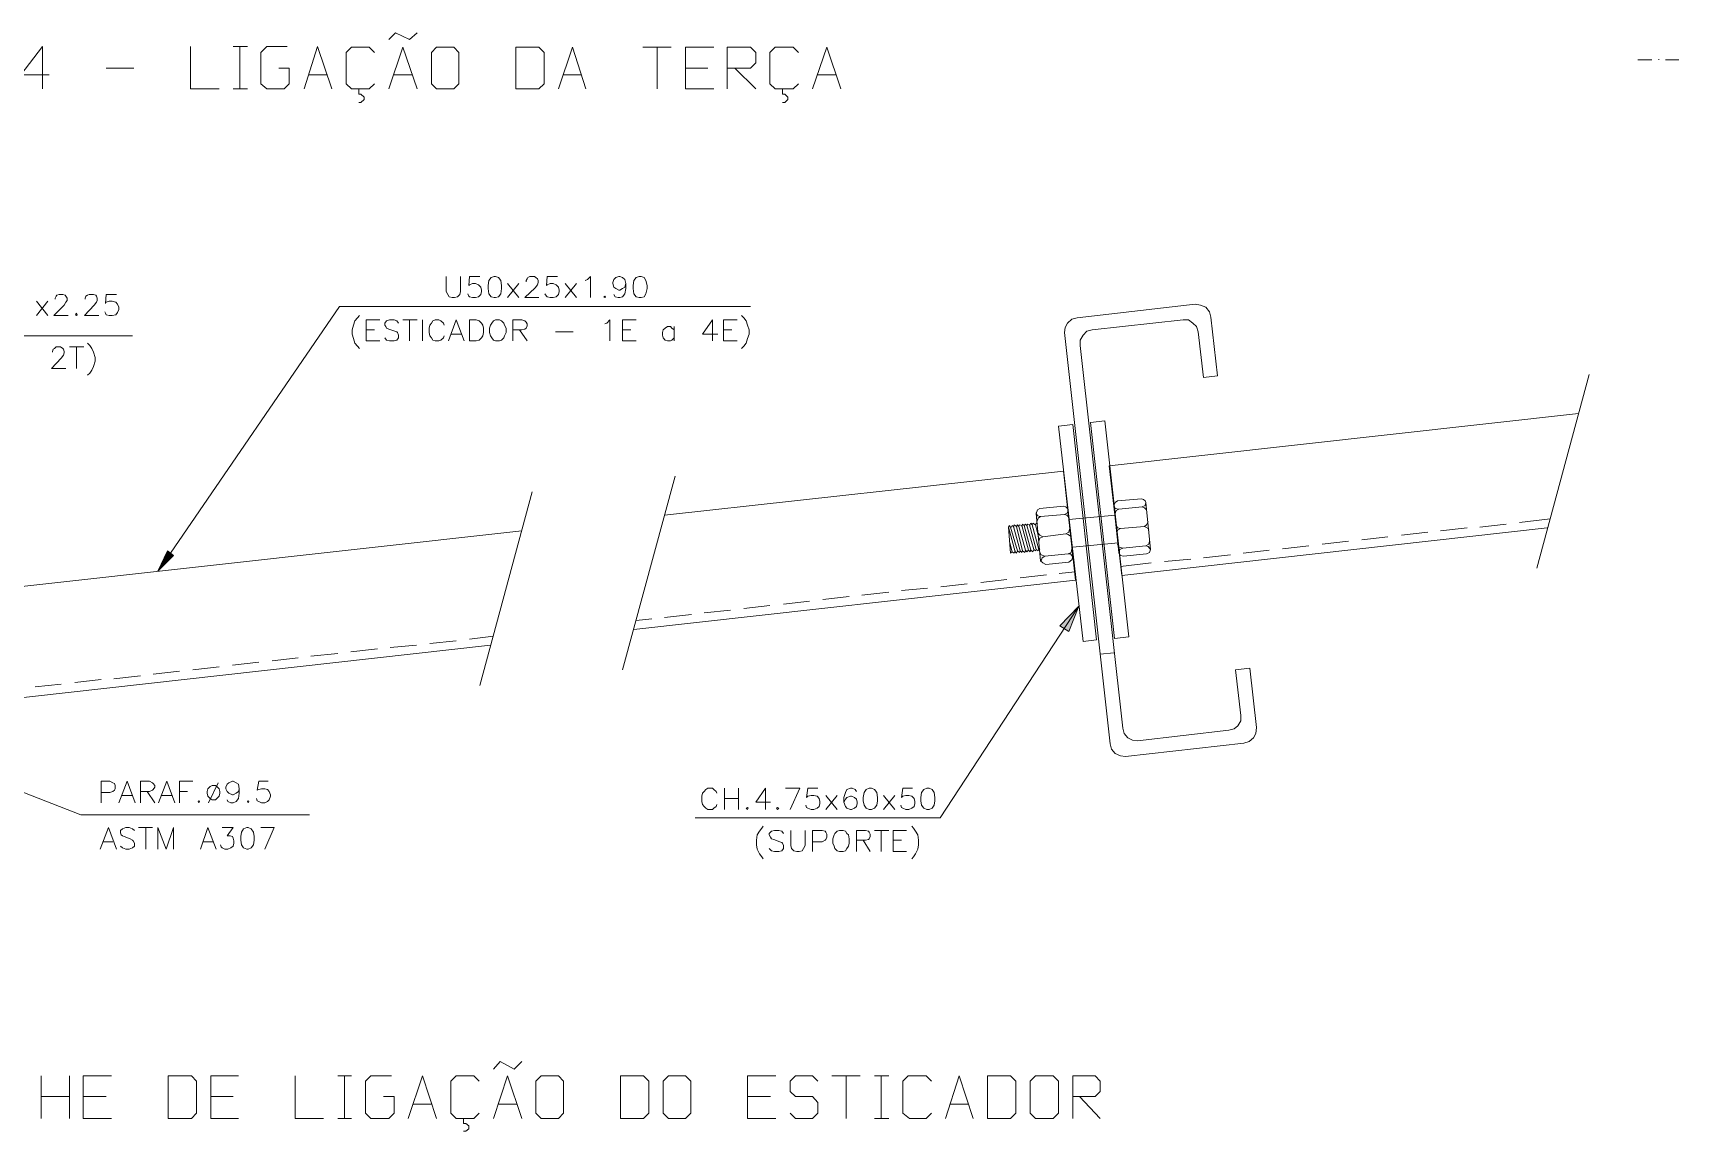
# Model space of a CAD drawing. Header units: millimetres. Extents: x 8 to 1677, y 56 to 1181.
# Drawn here: x 906.8 to 1093.2, y 179.2 to 303.6 of the extents above; entities that cross this region are included whole.
import ezdxf

# ---------------------------------------------------------------- set-up
doc = ezdxf.new("R2010")
doc.units = ezdxf.units.MM
doc.header["$MEASUREMENT"] = 0
doc.layers.get('0').update_dxf_attribs({"linetype": 'CONTINUOUS'})

msp = doc.modelspace()

# ---------------------------------------------------------------- hatches: boundary and pattern name
at = {"true_color": 0x000007}
for points in [[(922.74, 244.4), (920.97, 242.61), (922.06, 244.91)], [(1024.19, 235.77), (1023.18, 236.44), (1025.3, 238.64)]]:
    msp.add_hatch(color=7, dxfattribs=at).paths.add_polyline_path(points)

# ---------------------------------------------------------------- linework, layer by layer
at = {"color": 7, "linetype": 'Continuous', "lineweight": 20, "true_color": 0x000007}
for points in [[(907.92, 297.24), (907.92, 302.07), (905.47, 298.85), (908.68, 298.85)], [(927.92, 297.24), (924.69, 297.24), (924.69, 302.07)], [(929.52, 302.07), (931.12, 302.07), (931.12, 302.07)], [(930.28, 297.24), (930.28, 302.07), (930.28, 302.07)], [(934.68, 299.61), (935.87, 299.61), (935.87, 297.84), (935.28, 297.24), (933.32, 297.24), (932.65, 297.84), (932.65, 301.39), (933.32, 302.07), (935.61, 302.07)], [(937.56, 297.24), (939.08, 302.07), (940.7, 297.24)], [(945.51, 297.84), (944.93, 297.24), (942.9, 297.24), (942.3, 297.84), (942.3, 301.39), (942.9, 301.97), (944.93, 301.97), (945.51, 301.39)], [(947.13, 302.83), (947.89, 303.59), (949.5, 302.83), (950.34, 303.59)], [(947.13, 297.24), (948.74, 301.97), (950.34, 297.24)], [(966.35, 297.24), (967.96, 301.97), (969.48, 297.24)], [(975.93, 301.97), (979.14, 301.97), (979.14, 301.97)], [(977.53, 297.24), (977.53, 301.97), (977.53, 301.97)], [(980.74, 297.24), (980.74, 301.97), (983.97, 301.97)], [(985.49, 297.24), (985.49, 301.97), (988.12, 301.97), (988.71, 301.39), (988.71, 300.2), (988.12, 299.61), (985.49, 299.61)], [(993.54, 297.84), (992.95, 297.24), (990.91, 297.24), (990.32, 297.84), (990.32, 301.39), (990.91, 301.97), (992.95, 301.97), (993.54, 301.39)], [(995.15, 297.24), (996.75, 301.97), (998.36, 297.24)], [(1088.63, 300.53), (1090.25, 300.53), (1090.25, 300.53)], [(1091.01, 300.53), (1091.01, 300.62), (1091.01, 300.62)], [(1091.77, 300.53), (1093.29, 300.53), (1093.29, 300.53)], [(915.11, 299.61), (918.26, 299.61), (918.26, 299.61)], [(940.19, 298.85), (938.07, 298.85), (938.07, 298.85)], [(949.75, 298.85), (947.63, 298.85), (947.63, 298.85)], [(968.98, 298.85), (966.87, 298.85), (966.87, 298.85)], [(983.29, 299.61), (980.74, 299.61), (980.74, 299.61)], [(986.33, 299.61), (988.71, 297.24), (988.71, 297.24)], [(997.78, 298.85), (995.66, 298.85), (995.66, 298.85)], [(929.52, 297.24), (931.12, 297.24), (931.12, 297.24)], [(943.74, 297.24), (943.74, 296.65), (943.99, 296.65), (944.34, 296.3), (944.34, 296.05), (943.99, 295.72), (943.74, 295.72)], [(980.74, 297.24), (983.97, 297.24), (983.97, 297.24)], [(991.76, 297.24), (991.76, 296.65), (992, 296.65), (992.35, 296.3), (992.35, 296.05), (992, 295.72), (991.76, 295.72)], [(953.65, 275.99), (953.65, 274.29), (953.82, 273.96), (953.98, 273.69), (954.33, 273.61), (954.58, 273.61), (954.92, 273.69), (955.17, 273.96), (955.25, 274.29), (955.25, 275.99)], [(956.1, 274.04), (956.2, 273.77), (956.28, 273.69), (956.61, 273.61), (956.96, 273.61), (957.29, 273.69), (957.55, 273.96), (957.64, 274.29), (957.64, 274.45), (957.55, 274.8), (957.29, 275.05), (956.96, 275.21), (956.61, 275.21), (956.28, 275.05), (956.2, 274.96), (956.28, 275.99), (957.45, 275.99)], [(962.71, 275.39), (962.71, 275.56), (962.8, 275.73), (962.88, 275.89), (963.13, 275.99), (963.64, 275.99), (963.81, 275.89), (963.99, 275.73), (964.07, 275.56), (964.07, 275.31), (963.99, 275.05), (963.72, 274.72), (962.55, 273.61), (964.15, 273.61)], [(964.83, 274.04), (965, 273.77), (965.08, 273.69), (965.43, 273.61), (965.76, 273.61), (966.1, 273.69), (966.35, 273.96), (966.44, 274.29), (966.44, 274.45), (966.35, 274.8), (966.1, 275.05), (965.76, 275.21), (965.43, 275.21), (965.08, 275.05), (965, 274.96), (965.08, 275.99), (966.27, 275.99)], [(969.99, 273.61), (969.99, 275.99), (969.66, 275.64), (969.4, 275.56)], [(972.62, 273.96), (972.79, 273.69), (973.13, 273.61), (973.3, 273.61), (973.63, 273.69), (973.89, 274.04), (973.98, 274.63), (973.98, 275.21), (973.89, 275.64), (973.63, 275.89), (973.3, 275.99), (973.22, 275.99), (972.87, 275.89), (972.62, 275.64), (972.54, 275.31), (972.54, 275.21), (972.62, 274.8), (972.87, 274.63), (973.22, 274.45), (973.3, 274.45), (973.63, 274.63), (973.89, 274.8), (973.98, 275.21)], [(960.6, 273.61), (961.87, 275.21), (961.87, 275.21)], [(960.6, 275.21), (961.87, 273.61), (961.87, 273.61)], [(967.11, 273.61), (968.39, 275.21), (968.39, 275.21)], [(967.11, 275.21), (968.39, 273.61), (968.39, 273.61)], [(907.24, 271.57), (908.51, 273.19), (908.51, 273.19)], [(907.24, 273.19), (908.51, 271.57), (908.51, 271.57)], [(909.36, 273.44), (909.36, 273.53), (909.44, 273.77), (909.52, 273.87), (909.79, 273.96), (910.2, 273.96), (910.47, 273.87), (910.55, 273.77), (910.71, 273.53), (910.71, 273.28), (910.55, 273.1), (910.38, 272.76), (909.19, 271.57), (910.8, 271.57)], [(912.75, 273.44), (912.75, 273.53), (912.83, 273.77), (913, 273.87), (913.18, 273.96), (913.68, 273.96), (913.94, 273.87), (914.02, 273.77), (914.11, 273.53), (914.11, 273.28), (914.02, 273.1), (913.76, 272.76), (912.67, 271.57), (914.27, 271.57)], [(914.95, 272), (915.03, 271.84), (915.11, 271.66), (915.46, 271.57), (915.79, 271.57), (916.22, 271.66), (916.39, 271.92), (916.55, 272.25), (916.55, 272.52), (916.39, 272.85), (916.22, 273.1), (915.79, 273.19), (915.46, 273.19), (915.11, 273.1), (915.03, 272.93), (915.11, 273.96), (916.3, 273.96)], [(1025.12, 271.33), (1038.5, 272.85), (1038.5, 272.85)], [(1040.28, 271.41), (1040.12, 272), (1039.69, 272.52), (1039.09, 272.76), (1038.5, 272.85)], [(943.83, 267.85), (943.58, 268.1), (943.31, 268.45), (943.15, 268.96), (942.98, 269.46), (942.98, 269.97), (943.15, 270.48), (943.31, 270.98), (943.58, 271.33), (943.83, 271.57)], [(944.59, 268.7), (944.59, 271.08), (946.11, 271.08)], [(946.7, 269.04), (946.87, 268.78), (947.22, 268.7), (947.73, 268.7), (948.06, 268.78), (948.23, 269.04), (948.23, 269.37), (948.14, 269.64), (948.06, 269.72), (947.81, 269.8), (947.13, 270.05), (946.87, 270.13), (946.79, 270.32), (946.7, 270.48), (946.7, 270.73), (946.87, 270.98), (947.22, 271.08), (947.73, 271.08), (948.06, 270.98), (948.23, 270.73)], [(948.74, 271.08), (950.34, 271.08), (950.34, 271.08)], [(949.5, 268.7), (949.5, 271.08), (949.5, 271.08)], [(950.94, 268.7), (950.94, 271.08), (950.94, 271.08)], [(953.4, 269.29), (953.32, 269.04), (953.05, 268.78), (952.81, 268.7), (952.38, 268.7), (952.13, 268.78), (951.96, 269.04), (951.78, 269.29), (951.7, 269.64), (951.7, 270.13), (951.78, 270.48), (951.96, 270.73), (952.13, 270.98), (952.38, 271.08), (952.81, 271.08), (953.05, 270.98), (953.32, 270.73), (953.4, 270.48)], [(953.9, 268.7), (954.76, 271.08), (955.68, 268.7)], [(961.19, 268.7), (961.19, 271.08), (962.2, 271.08), (962.55, 270.98), (962.71, 270.81), (962.8, 270.65), (962.8, 270.4), (962.71, 270.13), (962.55, 270.05), (962.2, 269.97), (961.19, 269.97)], [(972.19, 268.7), (972.19, 271.08), (971.86, 270.73), (971.6, 270.65)], [(973.63, 268.7), (973.63, 271.08), (975.15, 271.08)], [(979.48, 269.97), (979.22, 270.13), (979.05, 270.32), (978.72, 270.32), (978.46, 270.13), (978.21, 269.97), (978.13, 269.64), (978.13, 269.37), (978.21, 269.04), (978.46, 268.78), (978.72, 268.7), (979.05, 268.7), (979.22, 268.78), (979.48, 269.04)], [(979.48, 268.7), (979.48, 270.32), (979.48, 270.32)], [(983.8, 268.7), (983.8, 271.08), (982.69, 269.46), (984.4, 269.46)], [(985.07, 268.7), (985.07, 271.08), (986.6, 271.08)], [(987.09, 267.85), (987.36, 268.1), (987.61, 268.45), (987.77, 268.96), (987.95, 269.46), (987.95, 269.97), (987.77, 270.48), (987.61, 270.98), (987.36, 271.33), (987.09, 271.57)], [(1025.12, 271.33), (1024.52, 271.16), (1024.02, 270.73), (1023.76, 270.22), (1023.68, 269.64)], [(1026.82, 269.97), (1037.14, 271.08), (1037.14, 271.08)], [(1038.84, 269.72), (1038.66, 270.32), (1038.25, 270.73), (1037.74, 271.08), (1037.14, 271.08)], [(1041.04, 264.73), (1040.28, 271.41), (1040.28, 271.41)], [(913, 264.81), (913.26, 265.06), (913.51, 265.4), (913.68, 265.82), (913.86, 266.41), (913.86, 266.84), (913.68, 267.42), (913.51, 267.85), (913.26, 268.2), (913, 268.45)], [(945.51, 269.97), (944.59, 269.97), (944.59, 269.97)], [(944.59, 268.7), (946.11, 268.7), (946.11, 268.7)], [(955.34, 269.46), (954.25, 269.46), (954.25, 269.46)], [(961.95, 269.97), (962.8, 268.7), (962.8, 268.7)], [(966.02, 269.72), (968.04, 269.72), (968.04, 269.72)], [(974.57, 269.97), (973.63, 269.97), (973.63, 269.97)], [(973.63, 268.7), (975.15, 268.7), (975.15, 268.7)], [(986, 269.97), (985.07, 269.97), (985.07, 269.97)], [(985.07, 268.7), (986.6, 268.7), (986.6, 268.7)], [(1028.85, 223.06), (1023.68, 269.64), (1023.68, 269.64)], [(1026.82, 269.97), (1026.22, 269.8), (1025.79, 269.37), (1025.46, 268.78), (1025.46, 268.2)], [(1039.44, 264.54), (1038.84, 269.72), (1038.84, 269.72)], [(909.03, 267.42), (909.03, 267.52), (909.11, 267.77), (909.28, 267.85), (909.44, 268.02), (909.95, 268.02), (910.2, 267.85), (910.3, 267.77), (910.38, 267.52), (910.38, 267.34), (910.3, 267.09), (910.04, 266.74), (908.94, 265.57), (910.55, 265.57)], [(910.98, 268.02), (912.58, 268.02), (912.58, 268.02)], [(911.74, 265.57), (911.74, 268.02), (911.74, 268.02)], [(1030.29, 224.83), (1025.46, 268.2), (1025.46, 268.2)], [(1039.44, 264.54), (1041.04, 264.73), (1041.04, 264.73)], [(1077.2, 242.96), (1083.12, 264.89), (1083.12, 264.89)], [(1024.62, 259.22), (1023, 259.05), (1023, 259.05)], [(1027.32, 234.82), (1024.62, 259.22), (1024.62, 259.22)], [(1026.64, 259.47), (1028.26, 259.63), (1028.26, 259.63)], [(1026.64, 259.47), (1029.35, 234.99), (1029.35, 234.99)], [(1028.26, 259.63), (1030.97, 235.17), (1030.97, 235.17)], [(1028.75, 254.55), (1081.94, 260.49), (1081.94, 260.49)], [(1025.79, 234.66), (1023, 259.05), (1023, 259.05)], [(1023.59, 253.96), (978.38, 248.96), (978.38, 248.96)], [(1024.95, 241.6), (1023.59, 253.96), (1023.59, 253.96)], [(1024.95, 241.6), (1023.59, 253.96), (1023.59, 253.96)], [(1030.19, 242.12), (1028.75, 254.55), (1028.75, 254.55)], [(1030.19, 242.12), (1028.75, 254.55), (1028.75, 254.55)], [(973.63, 231.43), (979.57, 253.38), (979.57, 253.38)], [(957.45, 229.66), (963.39, 251.59), (963.39, 251.59)], [(1020.88, 249.73), (1023.59, 249.99), (1023.59, 249.99)], [(1024.11, 249.56), (1024.02, 249.73), (1023.84, 249.91), (1023.59, 249.99)], [(1029.7, 250.59), (1029.43, 250.4), (1029.27, 250.07)], [(1029.27, 250.07), (1029.43, 249.73), (1029.86, 249.64)], [(1029.86, 244.73), (1029.27, 250.07), (1029.27, 250.07)], [(1032.41, 250.83), (1029.7, 250.59), (1029.7, 250.59)], [(1032.49, 249.91), (1029.86, 249.64), (1029.86, 249.64)], [(1032.91, 250.4), (1032.82, 250.59), (1032.66, 250.75), (1032.41, 250.83)], [(1032.49, 249.91), (1032.82, 250.07), (1032.91, 250.4)], [(1032.99, 249.48), (1032.91, 249.64), (1032.74, 249.81), (1032.49, 249.91)], [(1033.42, 245.08), (1032.91, 250.4), (1032.91, 250.4)], [(1018.95, 247.96), (1018.85, 247.69), (1018.85, 247.69)], [(1019.11, 247.79), (1018.95, 247.96), (1018.95, 247.96)], [(1019.28, 247.96), (1019.11, 247.79), (1019.11, 247.79)], [(1019.44, 247.79), (1019.28, 247.96), (1019.28, 247.96)], [(1019.53, 247.96), (1019.44, 247.79), (1019.44, 247.79)], [(1019.71, 247.87), (1019.53, 247.96), (1019.53, 247.96)], [(1019.87, 248.04), (1019.71, 247.79), (1019.71, 247.79)], [(1020.04, 247.87), (1019.87, 248.04), (1019.87, 248.04)], [(1020.12, 248.04), (1020.04, 247.87), (1020.04, 247.87)], [(1020.39, 247.87), (1020.12, 248.04), (1020.12, 248.04)], [(1020.47, 248.04), (1020.39, 247.87), (1020.39, 247.87)], [(1020.88, 249.73), (1020.63, 249.56), (1020.47, 249.15)], [(1020.47, 249.23), (1020.63, 248.88), (1020.96, 248.8)], [(1020.96, 243.8), (1020.47, 249.15), (1020.47, 249.15)], [(1020.63, 247.96), (1020.47, 248.04), (1020.47, 248.04)], [(1020.96, 248.8), (1020.72, 248.63), (1020.55, 248.2)], [(1020.96, 248.8), (1023.68, 249.05), (1023.68, 249.05)], [(1023.68, 249.05), (1024.02, 249.23), (1024.11, 249.56)], [(1024.19, 248.63), (1024.11, 248.8), (1023.94, 248.96), (1023.68, 249.05)], [(1024.62, 244.23), (1024.11, 249.56), (1024.11, 249.56)], [(1029.43, 248.96), (1024.19, 248.47), (1024.19, 248.47)], [(1024.19, 248.29), (1024.19, 248.37), (1024.19, 248.37)], [(1029.86, 249.64), (1029.53, 249.48), (1029.43, 249.15)], [(1029.43, 248.8), (1029.43, 248.88), (1029.43, 248.88)], [(1032.74, 247.69), (1032.99, 247.87), (1033.17, 248.2)], [(1070.76, 247.61), (1073.72, 247.96), (1073.72, 247.96)], [(1075.25, 248.12), (1078.72, 248.55), (1078.72, 248.55)], [(870.24, 236.94), (962.2, 247.19), (962.2, 247.19)], [(1017.41, 247.79), (1017.33, 247.61), (1017.33, 247.61)], [(1017.33, 247.61), (1017.59, 244.65), (1017.59, 244.65)], [(1018.09, 244.81), (1017.33, 247.61), (1017.33, 247.61)], [(1017.59, 247.61), (1017.41, 247.79), (1017.41, 247.79)], [(1018.35, 244.91), (1017.59, 247.61), (1017.59, 247.61)], [(1017.76, 247.79), (1017.67, 247.61), (1017.67, 247.61)], [(1017.92, 247.69), (1017.76, 247.79), (1017.76, 247.79)], [(1018, 247.87), (1017.92, 247.61), (1017.92, 247.61)], [(1018.68, 244.91), (1017.92, 247.69), (1017.92, 247.69)], [(1018.27, 247.69), (1018, 247.87), (1018, 247.87)], [(1018.35, 247.87), (1018.27, 247.69), (1018.27, 247.69)], [(1018.95, 244.91), (1018.27, 247.69), (1018.27, 247.69)], [(1018.52, 247.69), (1018.35, 247.87), (1018.35, 247.87)], [(1018.6, 247.87), (1018.52, 247.69), (1018.52, 247.69)], [(1019.28, 245), (1018.52, 247.69), (1018.52, 247.69)], [(1018.85, 247.79), (1018.6, 247.87), (1018.6, 247.87)], [(1019.61, 245), (1018.85, 247.79), (1018.85, 247.79)], [(1019.87, 245), (1019.11, 247.79), (1019.11, 247.79)], [(1020.2, 245.08), (1019.44, 247.79), (1019.44, 247.79)], [(1020.47, 245.08), (1019.71, 247.87), (1019.71, 247.87)], [(1020.8, 245.08), (1020.04, 247.87), (1020.04, 247.87)], [(1020.8, 246.35), (1020.39, 247.87), (1020.39, 247.87)], [(1020.72, 246.93), (1020.88, 246.68), (1021.23, 246.52)], [(1021.23, 246.52), (1020.88, 246.35), (1020.8, 246)], [(1021.23, 246.52), (1023.84, 246.85), (1023.84, 246.85)], [(1023.84, 246.85), (1024.19, 247.03), (1024.27, 247.36)], [(1024.44, 246.43), (1024.36, 246.6), (1024.11, 246.76), (1023.84, 246.85)], [(1029.53, 247.87), (1029.7, 247.53), (1030.03, 247.44)], [(1030.03, 247.44), (1029.7, 247.28), (1029.61, 246.93)], [(1032.74, 247.69), (1030.03, 247.44), (1030.03, 247.44)], [(1030.19, 242.12), (1078.39, 247.53), (1078.39, 247.53)], [(1033.25, 247.28), (1033.17, 247.44), (1032.91, 247.61), (1032.74, 247.69)], [(1057.38, 246.17), (1060.34, 246.52), (1060.34, 246.52)], [(1061.87, 246.68), (1064.84, 247.03), (1064.84, 247.03)], [(1066.28, 247.19), (1069.33, 247.53), (1069.33, 247.53)], [(1017.76, 244.81), (1017.49, 245.84), (1017.49, 245.84)], [(1017.59, 244.65), (1017.76, 244.81), (1017.76, 244.81)], [(1018, 244.65), (1017.76, 244.81), (1017.76, 244.81)], [(1018.09, 244.91), (1018, 244.65), (1018, 244.65)], [(1018.27, 244.65), (1018.09, 244.81), (1018.09, 244.81)], [(1018.35, 244.91), (1018.27, 244.65), (1018.27, 244.65)], [(1018.6, 244.73), (1018.35, 244.91), (1018.35, 244.91)], [(1018.68, 244.91), (1018.6, 244.73), (1018.6, 244.73)], [(1018.85, 244.73), (1018.68, 244.91), (1018.68, 244.91)], [(1018.95, 245), (1018.85, 244.73), (1018.85, 244.73)], [(1019.2, 244.73), (1018.95, 244.91), (1018.95, 244.91)], [(1019.28, 245), (1019.2, 244.73), (1019.2, 244.73)], [(1019.44, 244.81), (1019.28, 245), (1019.28, 245)], [(1019.61, 245), (1019.44, 244.81), (1019.44, 244.81)], [(1019.79, 244.81), (1019.61, 245), (1019.61, 245)], [(1019.87, 245.08), (1019.79, 244.81), (1019.79, 244.81)], [(1020.12, 244.81), (1019.87, 245), (1019.87, 245)], [(1020.2, 245.08), (1020.12, 244.81), (1020.12, 244.81)], [(1020.39, 244.91), (1020.2, 245.08), (1020.2, 245.08)], [(1020.47, 245.08), (1020.39, 244.91), (1020.39, 244.91)], [(1020.72, 244.91), (1020.47, 245.08), (1020.47, 245.08)], [(1020.8, 245.16), (1020.72, 244.91), (1020.72, 244.91)], [(1020.88, 245), (1020.8, 245.08), (1020.8, 245.08)], [(1020.88, 244.73), (1021.06, 244.48), (1021.48, 244.32)], [(1021.48, 244.32), (1021.15, 244.14), (1021.06, 243.8)], [(1021.48, 244.32), (1024.11, 244.57), (1024.11, 244.57)], [(1024.11, 244.57), (1024.44, 244.73), (1024.52, 245.16)], [(1024.62, 244.14), (1024.52, 244.4), (1024.36, 244.57), (1024.11, 244.57)], [(1024.19, 243.64), (1024.52, 243.89), (1024.62, 244.23)], [(1029.78, 245.84), (1024.62, 245.33), (1024.62, 245.33)], [(1029.7, 245.67), (1029.86, 245.33), (1030.29, 245.24)], [(1030.29, 245.24), (1029.95, 245.08), (1029.86, 244.65)], [(1029.86, 244.73), (1030.03, 244.4), (1030.38, 244.32)], [(1032.91, 245.49), (1030.29, 245.24), (1030.29, 245.24)], [(1032.99, 244.57), (1030.38, 244.32), (1030.38, 244.32)], [(1032.91, 245.49), (1033.25, 245.67), (1033.34, 246)], [(1033.42, 245.08), (1033.34, 245.24), (1033.17, 245.41), (1032.91, 245.49)], [(1032.99, 244.57), (1033.34, 244.73), (1033.42, 245.08)], [(1039.44, 244.14), (1042.48, 244.48), (1042.48, 244.48)], [(1043.92, 244.65), (1046.88, 245), (1046.88, 245)], [(1048.4, 245.16), (1051.36, 245.49), (1051.36, 245.49)], [(1052.9, 245.67), (1055.86, 246), (1055.86, 246)], [(1020.96, 243.8), (1021.23, 243.56), (1021.56, 243.37)], [(1021.56, 243.37), (1024.19, 243.64), (1024.19, 243.64)], [(1024.87, 242.53), (1023.08, 242.37), (1023.08, 242.37)], [(1030.03, 243.13), (1033.5, 243.56), (1033.5, 243.56)], [(1035.02, 243.72), (1038, 243.97), (1038, 243.97)], [(1024.95, 241.6), (974.9, 236.01), (974.9, 236.01)], [(1008.18, 240.68), (1005.22, 240.41), (1005.22, 240.41)], [(1012.68, 241.17), (1009.7, 240.84), (1009.7, 240.84)], [(1017.16, 241.69), (1014.2, 241.34), (1014.2, 241.34)], [(1021.64, 242.2), (1018.68, 241.85), (1018.68, 241.85)], [(990.32, 238.73), (987.36, 238.38), (987.36, 238.38)], [(994.8, 239.22), (991.84, 238.89), (991.84, 238.89)], [(999.3, 239.74), (996.32, 239.4), (996.32, 239.4)], [(1003.78, 240.25), (1000.74, 239.9), (1000.74, 239.9)], [(1025.3, 238.64), (1009.62, 214.68), (1009.62, 214.68)], [(1025.3, 238.64), (1023.18, 236.44), (1023.18, 236.44)], [(1025.3, 238.64), (1024.19, 235.77), (1024.19, 235.77)], [(976.94, 237.21), (975.15, 237.02), (975.15, 237.02)], [(981.42, 237.7), (978.38, 237.37), (978.38, 237.37)], [(985.84, 238.21), (982.86, 237.88), (982.86, 237.88)], [(956.28, 234.91), (958.99, 235.25), (958.99, 235.25)], [(1023.18, 236.44), (1024.19, 235.77), (1024.19, 235.77)], [(1029.35, 234.99), (1030.97, 235.17), (1030.97, 235.17)], [(871.68, 224.5), (958.65, 234.23), (958.65, 234.23)], [(938.32, 232.97), (941.38, 233.3), (941.38, 233.3)], [(942.82, 233.47), (945.86, 233.81), (945.86, 233.81)], [(947.3, 233.98), (950.26, 234.23), (950.26, 234.23)], [(951.78, 234.41), (954.76, 234.74), (954.76, 234.74)], [(1027.32, 234.82), (1025.79, 234.66), (1025.79, 234.66)], [(1029.27, 233.38), (1027.75, 233.22), (1027.75, 233.22)], [(920.46, 230.94), (923.42, 231.27), (923.42, 231.27)], [(924.94, 231.43), (927.92, 231.78), (927.92, 231.78)], [(929.44, 231.95), (932.4, 232.29), (932.4, 232.29)], [(933.92, 232.46), (936.88, 232.79), (936.88, 232.79)], [(1043.08, 231.43), (1044.68, 231.61), (1044.68, 231.61)], [(1043.67, 226.27), (1043.08, 231.43), (1043.08, 231.43)], [(1045.44, 224.92), (1044.68, 231.61), (1044.68, 231.61)], [(907.08, 229.5), (910.04, 229.83), (910.04, 229.83)], [(911.56, 229.99), (914.54, 230.34), (914.54, 230.34)], [(915.97, 230.42), (919.02, 230.75), (919.02, 230.75)], [(1042.32, 224.59), (1042.9, 224.75), (1043.33, 225.08), (1043.67, 225.68), (1043.67, 226.27)], [(1030.29, 224.83), (1030.46, 224.24), (1030.87, 223.74), (1031.38, 223.48), (1031.98, 223.39)], [(1031.98, 223.39), (1042.32, 224.59), (1042.32, 224.59)], [(1044, 223.15), (1044.6, 223.31), (1045.11, 223.74), (1045.36, 224.24), (1045.44, 224.92)], [(1028.85, 223.06), (1029.02, 222.47), (1029.43, 221.96), (1030.03, 221.71), (1030.62, 221.63)], [(1030.62, 221.63), (1044, 223.15), (1044, 223.15)], [(914.54, 216.37), (914.54, 218.83), (915.54, 218.83), (915.87, 218.65), (916.06, 218.57), (916.14, 218.32), (916.14, 217.97), (916.06, 217.8), (915.87, 217.64), (915.54, 217.56), (914.54, 217.56)], [(916.55, 216.37), (917.5, 218.83), (918.42, 216.37)], [(919.02, 216.37), (919.02, 218.83), (920.03, 218.83), (920.37, 218.65), (920.46, 218.57), (920.62, 218.32), (920.62, 218.15), (920.46, 217.89), (920.37, 217.8), (920.03, 217.64), (919.02, 217.64)], [(921.05, 216.37), (921.98, 218.83), (922.9, 216.37)], [(923.42, 216.37), (923.42, 218.83), (924.94, 218.83)], [(926.72, 216.37), (927.82, 218.65), (927.82, 218.65)], [(928.84, 216.71), (928.92, 216.53), (929.25, 216.37), (929.52, 216.37), (929.85, 216.53), (930.11, 216.88), (930.2, 217.47), (930.2, 217.97), (930.11, 218.48), (929.85, 218.65), (929.52, 218.83), (929.44, 218.83), (929.01, 218.65), (928.84, 218.48), (928.68, 218.15), (928.68, 217.97), (928.84, 217.64), (929.01, 217.47), (929.44, 217.29), (929.52, 217.29), (929.85, 217.47), (930.11, 217.64), (930.2, 217.97)], [(932.15, 216.88), (932.23, 216.61), (932.4, 216.53), (932.73, 216.37), (933.08, 216.37), (933.41, 216.53), (933.59, 216.71), (933.75, 217.13), (933.75, 217.29), (933.59, 217.64), (933.41, 217.89), (933.08, 217.97), (932.73, 217.97), (932.4, 217.89), (932.23, 217.8), (932.4, 218.83), (933.49, 218.83)], [(918.09, 217.21), (916.9, 217.21), (916.9, 217.21)], [(919.78, 217.64), (920.62, 216.37), (920.62, 216.37)], [(922.57, 217.21), (921.38, 217.21), (921.38, 217.21)], [(924.34, 217.64), (923.42, 217.64), (923.42, 217.64)], [(984.3, 216.2), (984.21, 215.94), (983.97, 215.77), (983.8, 215.61), (983.29, 215.61), (983.04, 215.77), (982.86, 215.94), (982.69, 216.2), (982.61, 216.53), (982.61, 217.13), (982.69, 217.47), (982.86, 217.64), (983.04, 217.89), (983.29, 218.05), (983.8, 218.05), (983.97, 217.89), (984.21, 217.64), (984.3, 217.47)], [(985.16, 215.61), (985.16, 218.05), (985.16, 218.05)], [(985.16, 216.88), (986.76, 216.88), (986.76, 216.88)], [(986.76, 218.05), (986.76, 215.61), (986.76, 215.61)], [(989.8, 215.61), (989.8, 218.05), (988.71, 216.45), (990.4, 216.45)], [(992.6, 215.61), (993.71, 218.05), (992.09, 218.05)], [(994.39, 216.12), (994.47, 215.85), (994.63, 215.77), (994.98, 215.61), (995.31, 215.61), (995.66, 215.77), (995.91, 215.94), (995.99, 216.28), (995.99, 216.53), (995.91, 216.88), (995.66, 217.13), (995.31, 217.21), (994.98, 217.21), (994.63, 217.13), (994.47, 216.96), (994.63, 218.05), (995.74, 218.05)], [(996.67, 215.61), (997.94, 217.21), (997.94, 217.21)], [(996.67, 217.21), (997.94, 215.61), (997.94, 215.61)], [(998.7, 216.45), (998.87, 216.8), (999.03, 216.96), (999.46, 217.13), (999.55, 217.13), (999.89, 216.96), (1000.14, 216.8), (1000.22, 216.45), (1000.22, 216.28), (1000.14, 215.94), (999.89, 215.77), (999.55, 215.61), (999.46, 215.61), (999.03, 215.77), (998.87, 215.94), (998.7, 216.45), (998.7, 216.96), (998.87, 217.56), (999.03, 217.89), (999.46, 218.05), (999.63, 218.05), (999.98, 217.89), (1000.14, 217.64)], [(1003.19, 215.61), (1004.46, 217.21), (1004.46, 217.21)], [(1003.19, 217.21), (1004.46, 215.61), (1004.46, 215.61)], [(1005.14, 216.12), (1005.22, 215.85), (1005.38, 215.77), (1005.73, 215.61), (1006.06, 215.61), (1006.41, 215.77), (1006.66, 215.94), (1006.74, 216.28), (1006.74, 216.53), (1006.66, 216.88), (1006.41, 217.13), (1006.06, 217.21), (1005.73, 217.21), (1005.38, 217.13), (1005.22, 216.96), (1005.38, 218.05), (1006.49, 218.05)], [(981.85, 214.68), (1009.62, 214.68), (1009.62, 214.68)], [(914.44, 211.12), (915.38, 213.57), (916.3, 211.12)], [(916.73, 211.45), (916.98, 211.29), (917.33, 211.12), (917.74, 211.12), (918.09, 211.29), (918.34, 211.45), (918.34, 211.8), (918.17, 212.05), (918.09, 212.13), (917.83, 212.3), (917.15, 212.56), (916.98, 212.64), (916.82, 212.73), (916.73, 212.98), (916.73, 213.24), (916.98, 213.41), (917.33, 213.57), (917.74, 213.57), (918.09, 213.41), (918.34, 213.24)], [(918.77, 213.57), (920.37, 213.57), (920.37, 213.57)], [(919.61, 211.12), (919.61, 213.57), (919.61, 213.57)], [(920.97, 211.12), (920.97, 213.57), (921.9, 211.12), (922.74, 213.57), (922.74, 211.12)], [(925.8, 211.12), (926.64, 213.57), (927.57, 211.12)], [(928.08, 211.62), (928.16, 211.37), (928.25, 211.29), (928.58, 211.12), (928.92, 211.12), (929.25, 211.29), (929.52, 211.45), (929.6, 211.8), (929.6, 212.05), (929.52, 212.38), (929.44, 212.56), (929.17, 212.64), (928.84, 212.64), (929.52, 213.57), (928.25, 213.57)], [(933.08, 211.12), (934.17, 213.57), (932.65, 213.57)], [(989.56, 210.01), (989.39, 210.26), (989.13, 210.61), (988.88, 211.12), (988.8, 211.62), (988.8, 212.13), (988.88, 212.73), (989.13, 213.16), (989.39, 213.49), (989.56, 213.74)], [(990.23, 211.21), (990.48, 210.94), (990.83, 210.86), (991.33, 210.86), (991.67, 210.94), (991.84, 211.21), (991.84, 211.54), (991.76, 211.8), (991.67, 211.88), (991.43, 211.97), (990.75, 212.21), (990.48, 212.3), (990.4, 212.48), (990.23, 212.73), (990.23, 212.89), (990.48, 213.16), (990.83, 213.24), (991.33, 213.24), (991.67, 213.16), (991.84, 212.89)], [(992.68, 213.24), (992.68, 211.54), (992.77, 211.21), (993.03, 210.94), (993.36, 210.86), (993.63, 210.86), (993.96, 210.94), (994.12, 211.21), (994.3, 211.54), (994.3, 213.24)], [(995.15, 210.86), (995.15, 213.24), (996.24, 213.24), (996.59, 213.16), (996.67, 213.06), (996.75, 212.81), (996.75, 212.48), (996.67, 212.21), (996.59, 212.13), (996.24, 211.97), (995.15, 211.97)], [(1000.14, 210.86), (1000.14, 213.24), (1001.15, 213.24), (1001.5, 213.16), (1001.58, 213.06), (1001.66, 212.81), (1001.66, 212.56), (1001.58, 212.3), (1001.5, 212.21), (1001.15, 212.13), (1000.14, 212.13)], [(1002.18, 213.24), (1003.78, 213.24), (1003.78, 213.24)], [(1002.94, 210.86), (1002.94, 213.24), (1002.94, 213.24)], [(1004.29, 210.86), (1004.29, 213.24), (1005.81, 213.24)], [(1006.41, 210.01), (1006.58, 210.26), (1006.82, 210.61), (1007.09, 211.12), (1007.17, 211.62), (1007.17, 212.13), (1007.09, 212.73), (1006.82, 213.16), (1006.58, 213.49), (1006.41, 213.74)], [(915.87, 211.97), (914.78, 211.97), (914.78, 211.97)], [(927.24, 211.97), (926.13, 211.97), (926.13, 211.97)], [(1000.9, 212.13), (1001.66, 210.86), (1001.66, 210.86)], [(1005.22, 212.13), (1004.29, 212.13), (1004.29, 212.13)], [(1004.29, 210.86), (1005.81, 210.86), (1005.81, 210.86)], [(958.99, 186.21), (959.75, 187.07), (961.36, 186.21), (962.2, 187.07)], [(907.75, 180.62), (907.75, 185.45), (907.75, 185.45)], [(910.98, 185.45), (910.98, 180.62), (910.98, 180.62)], [(912.5, 180.62), (912.5, 185.45), (915.71, 185.45)], [(926.97, 180.62), (926.97, 185.45), (930.11, 185.45)], [(939.76, 180.62), (936.55, 180.62), (936.55, 185.45)], [(941.38, 185.45), (942.9, 185.45), (942.9, 185.45)], [(942.14, 180.62), (942.14, 185.45), (942.14, 185.45)], [(946.54, 183.09), (947.73, 183.09), (947.73, 181.22), (947.13, 180.62), (945.1, 180.62), (944.5, 181.22), (944.5, 184.86), (945.1, 185.45), (947.46, 185.45)], [(949.33, 180.62), (950.94, 185.45), (952.54, 180.62)], [(957.37, 181.22), (956.78, 180.62), (954.76, 180.62), (954.16, 181.22), (954.16, 184.86), (954.76, 185.45), (956.78, 185.45), (957.37, 184.86)], [(958.99, 180.62), (960.6, 185.45), (962.2, 180.62)], [(987.77, 180.62), (987.77, 185.45), (991, 185.45)], [(992.6, 181.22), (993.2, 180.62), (995.15, 180.62), (995.74, 181.22), (995.74, 182.41), (995.15, 183.09), (993.2, 183.09), (992.6, 183.68), (992.6, 184.86), (993.2, 185.45), (995.15, 185.45), (995.74, 184.86)], [(997.35, 185.45), (1000.56, 185.45), (1000.56, 185.45)], [(998.95, 180.62), (998.95, 185.45), (998.95, 185.45)], [(1002.18, 185.45), (1003.78, 185.45), (1003.78, 185.45)], [(1002.94, 180.62), (1002.94, 185.45), (1002.94, 185.45)], [(1008.61, 181.22), (1008.01, 180.62), (1006.15, 180.62), (1005.38, 181.22), (1005.38, 184.86), (1005.98, 185.45), (1008.01, 185.45), (1008.61, 184.86)], [(1010.21, 180.62), (1011.74, 185.45), (1013.36, 180.62)], [(1024.62, 180.62), (1024.62, 185.45), (1027.15, 185.45), (1027.75, 184.86), (1027.75, 183.68), (1027.15, 183.09), (1024.62, 183.09)], [(907.75, 183.09), (910.98, 183.09), (910.98, 183.09)], [(915.11, 183.09), (912.5, 183.09), (912.5, 183.09)], [(929.52, 183.09), (926.97, 183.09), (926.97, 183.09)], [(990.4, 183.09), (987.77, 183.09), (987.77, 183.09)], [(1025.38, 183.09), (1027.75, 180.62), (1027.75, 180.62)], [(952.05, 182.25), (949.93, 182.25), (949.93, 182.25)], [(961.61, 182.25), (959.49, 182.25), (959.49, 182.25)], [(1012.84, 182.25), (1010.73, 182.25), (1010.73, 182.25)], [(912.5, 180.62), (915.71, 180.62), (915.71, 180.62)], [(926.97, 180.62), (930.11, 180.62), (930.11, 180.62)], [(941.38, 180.62), (942.9, 180.62), (942.9, 180.62)], [(955.6, 180.62), (955.6, 180.05), (955.85, 180.05), (956.2, 179.78), (956.2, 179.45), (955.85, 179.19), (955.6, 179.19)], [(987.77, 180.62), (991, 180.62), (991, 180.62)], [(1002.18, 180.62), (1003.78, 180.62), (1003.78, 180.62)]]:
    msp.add_lwpolyline(points, dxfattribs=at)
for points in [[(952.54, 301.97), (954.49, 301.97), (955.09, 301.39), (955.09, 297.84), (954.49, 297.24), (952.54, 297.24), (951.96, 297.84), (951.96, 301.39)], [(961.52, 297.24), (961.52, 301.97), (964.15, 301.97), (964.75, 301.39), (964.75, 297.84), (964.15, 297.24)], [(959.08, 275.99), (959.24, 275.99), (959.57, 275.89), (959.84, 275.56), (959.92, 274.96), (959.92, 274.63), (959.84, 274.04), (959.57, 273.69), (959.24, 273.61), (959.08, 273.61), (958.73, 273.69), (958.48, 274.04), (958.4, 274.63), (958.4, 274.96), (958.48, 275.56), (958.73, 275.89)], [(975.5, 275.99), (975.75, 275.99), (976.09, 275.89), (976.26, 275.56), (976.42, 274.96), (976.42, 274.63), (976.26, 274.04), (976.09, 273.69), (975.75, 273.61), (975.5, 273.61), (975.15, 273.69), (974.9, 274.04), (974.82, 274.63), (974.82, 274.96), (974.9, 275.56), (975.15, 275.89)], [(971.6, 273.77), (971.69, 273.69), (971.6, 273.61), (971.51, 273.69)], [(911.74, 271.84), (911.82, 271.66), (911.74, 271.57), (911.64, 271.66)], [(956.28, 268.7), (956.28, 271.08), (957.04, 271.08), (957.37, 270.98), (957.64, 270.73), (957.8, 270.48), (957.88, 270.13), (957.88, 269.64), (957.8, 269.29), (957.64, 269.04), (957.37, 268.78), (957.04, 268.7)], [(959.24, 271.08), (959.67, 271.08), (959.92, 270.98), (960.17, 270.73), (960.25, 270.48), (960.43, 270.13), (960.43, 269.64), (960.25, 269.29), (960.17, 269.04), (959.92, 268.78), (959.67, 268.7), (959.24, 268.7), (958.99, 268.78), (958.81, 269.04), (958.65, 269.29), (958.56, 269.64), (958.56, 270.13), (958.65, 270.48), (958.81, 270.73), (958.99, 270.98)], [(927.14, 218.32), (927.49, 218.32), (927.65, 218.23), (927.92, 217.97), (928, 217.64), (928, 217.47), (927.92, 217.13), (927.65, 216.88), (927.49, 216.71), (927.14, 216.71), (926.89, 216.88), (926.64, 217.13), (926.56, 217.47), (926.56, 217.64), (926.64, 217.97), (926.89, 218.23)], [(925.62, 216.61), (925.7, 216.53), (925.62, 216.37), (925.53, 216.53)], [(931.21, 216.61), (931.29, 216.53), (931.21, 216.37), (931.12, 216.53)], [(1001.58, 218.05), (1001.83, 218.05), (1002.18, 217.89), (1002.42, 217.56), (1002.51, 216.96), (1002.51, 216.61), (1002.42, 216.12), (1002.18, 215.77), (1001.83, 215.61), (1001.58, 215.61), (1001.23, 215.77), (1000.99, 216.12), (1000.9, 216.61), (1000.9, 216.96), (1000.99, 217.56), (1001.23, 217.89)], [(1008.1, 218.05), (1008.36, 218.05), (1008.69, 217.89), (1008.94, 217.56), (1009.02, 216.96), (1009.02, 216.61), (1008.94, 216.12), (1008.69, 215.77), (1008.36, 215.61), (1008.1, 215.61), (1007.77, 215.77), (1007.5, 216.12), (1007.42, 216.61), (1007.42, 216.96), (1007.5, 217.56), (1007.77, 217.89)], [(987.77, 215.85), (987.85, 215.77), (987.77, 215.61), (987.61, 215.77)], [(991.16, 215.85), (991.33, 215.77), (991.16, 215.61), (991.08, 215.77)], [(931.04, 213.57), (931.21, 213.57), (931.55, 213.41), (931.8, 213.06), (931.88, 212.56), (931.88, 212.13), (931.8, 211.62), (931.55, 211.29), (931.21, 211.12), (931.04, 211.12), (930.69, 211.29), (930.45, 211.62), (930.36, 212.13), (930.36, 212.56), (930.45, 213.06), (930.69, 213.41)], [(998.19, 213.24), (998.62, 213.24), (998.87, 213.16), (999.03, 212.89), (999.22, 212.73), (999.3, 212.3), (999.3, 211.8), (999.22, 211.45), (999.03, 211.21), (998.87, 210.94), (998.62, 210.86), (998.19, 210.86), (997.94, 210.94), (997.68, 211.21), (997.59, 211.45), (997.43, 211.8), (997.43, 212.3), (997.59, 212.73), (997.68, 212.89), (997.94, 213.16)], [(922.14, 180.62), (922.14, 185.45), (924.77, 185.45), (925.37, 184.86), (925.37, 181.22), (924.77, 180.62)], [(964.4, 185.45), (966.35, 185.45), (966.95, 184.86), (966.95, 181.22), (966.35, 180.62), (964.4, 180.62), (963.81, 181.22), (963.81, 184.86)], [(973.38, 180.62), (973.38, 185.45), (976.01, 185.45), (976.61, 184.86), (976.61, 181.22), (976.01, 180.62)], [(978.81, 185.45), (980.74, 185.45), (981.34, 184.86), (981.34, 181.22), (980.74, 180.62), (978.81, 180.62), (978.21, 181.22), (978.21, 184.86)], [(1014.96, 180.62), (1014.96, 185.45), (1017.59, 185.45), (1018.17, 184.86), (1018.17, 181.22), (1017.59, 180.62)], [(1020.39, 185.45), (1022.4, 185.45), (1023, 184.86), (1023, 181.22), (1022.4, 180.62), (1020.39, 180.62), (1019.79, 181.22), (1019.79, 184.86)]]:
    msp.add_lwpolyline(points, close=True, dxfattribs=at)
at = {"color": 7, "linetype": 'Continuous', "lineweight": 5, "true_color": 0x000007}
for points in [[(922.41, 244.65), (941.54, 272.6), (941.54, 272.6)], [(941.54, 272.6), (988.12, 272.6), (988.12, 272.6)], [(879.89, 269.29), (918.09, 269.29), (918.09, 269.29)], [(877.01, 228.74), (912.24, 215.01), (912.24, 215.01)], [(912.24, 215.01), (938.15, 215.01), (938.15, 215.01)]]:
    msp.add_lwpolyline(points, dxfattribs=at)
for points in [[(922.74, 244.4), (920.97, 242.61), (922.06, 244.91)], [(1024.19, 235.77), (1023.18, 236.44), (1025.3, 238.64)]]:
    msp.add_lwpolyline(points, close=True, dxfattribs=at)

doc.saveas('drawing.dxf')
